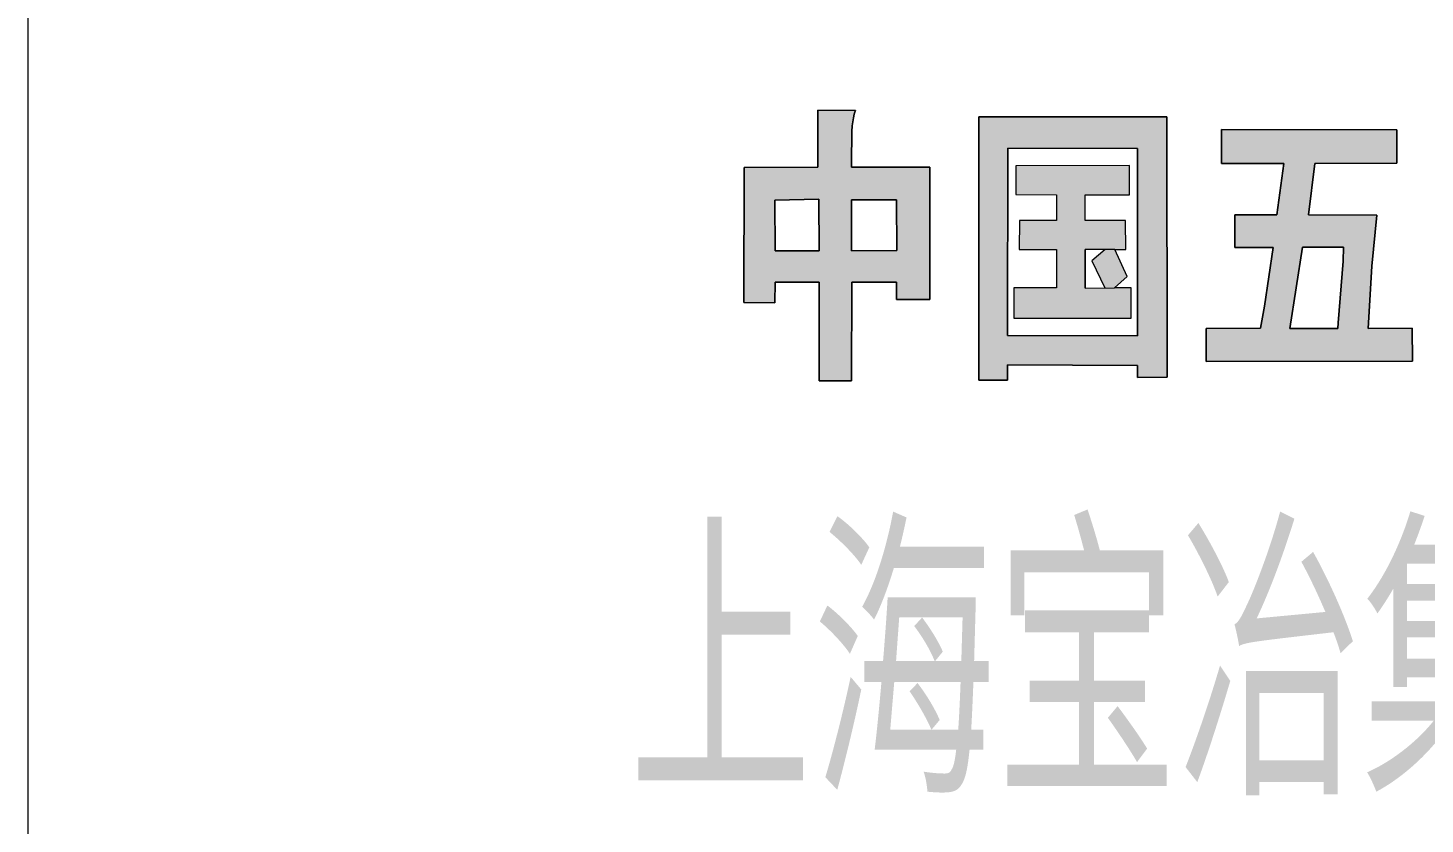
# Model space of a CAD drawing. Header units: millimetres. Extents: x 5 to 599, y 5 to 425.
# Drawn here: x 539.9 to 561.56, y 185.14 to 197.49 of the extents above; entities that cross this region are included whole.
import ezdxf

# ---------------------------------------------------------------- set-up
doc = ezdxf.new("R2010")
doc.units = ezdxf.units.MM
doc.linetypes.add('XKITLINE00', pattern=[0])
doc.layers.add('OtherObjectType', color=1, linetype='Continuous', lineweight=0)
doc.styles.add('$TD_AUDIT_GENERATED_(8D)', font='ARIAL.TTF')

# ---------------------------------------------------------------- blocks, each defined once
blk = doc.blocks.new('*A3')
at = {"layer": 'OtherObjectType'}
for points in [[(552.666, 194.033), (553.368, 194.039), (553.365, 194.822), (553.883, 195.33), (553.884, 193.28), (553.366, 193.276), (553.365, 193.545), (552.671, 193.549), (552.666, 192.019), (552.165, 192.018), (552.165, 193.546), (551.482, 193.547), (551.481, 193.226), (551, 193.229), (551.002, 195.327), (552.147, 195.331), (552.148, 196.215), (552.727, 196.211), (552.718, 196.182), (552.71, 196.153), (552.696, 196.094), (552.686, 196.034), (552.678, 195.974), (552.67, 195.883), (552.667, 195.392), (552.666, 195.331), (553.883, 195.33), (552.161, 194.836), (551.481, 194.82), (551.482, 194.032), (552.165, 194.033), (552.161, 194.836), (553.883, 195.33), (553.365, 194.822), (552.666, 194.823)], [(555.088, 192.718), (557.1, 192.717), (557.103, 195.621), (554.64, 196.11), (557.554, 196.114), (557.559, 192.072), (557.1, 192.07), (557.103, 192.256), (555.088, 192.266), (555.086, 192.027), (554.641, 192.028), (554.64, 196.11), (557.103, 195.621), (555.092, 195.627)], [(560.291, 193.871), (560.297, 194.089), (559.661, 194.088), (560.809, 194.588), (560.732, 193.793), (560.676, 192.826), (561.358, 192.832), (561.363, 192.319), (558.166, 192.318), (558.167, 192.829), (559.006, 192.831), (559.072, 193.175), (559.205, 194.087), (558.61, 194.085), (558.608, 194.593), (559.259, 194.593), (559.369, 195.389), (558.401, 195.39), (558.403, 195.914), (561.12, 195.908), (561.12, 195.393), (559.85, 195.388), (559.75, 194.593), (560.809, 194.588), (559.661, 194.088), (559.463, 192.828), (560.208, 192.828), (560.213, 192.915)], [(555.847, 194.9), (555.214, 194.906), (555.215, 195.353), (556.975, 195.355), (556.976, 194.903), (556.289, 194.901), (556.291, 194.503), (556.917, 194.506), (556.918, 194.056), (556.752, 194.052), (556.289, 194.053), (556.29, 193.455), (556.744, 193.46), (557.001, 193.457), (557.002, 192.989), (555.184, 192.99), (555.185, 193.457), (555.846, 193.457), (555.845, 194.056), (555.269, 194.055), (555.271, 194.505), (555.845, 194.503)], [(556.594, 193.459), (556.392, 193.879), (556.598, 194.053), (556.752, 194.052), (556.941, 193.634), (556.744, 193.46)]]:
    blk.add_hatch(color=7, dxfattribs=at).paths.add_polyline_path(points, flags=17)
at = {"layer": 'OtherObjectType', "color": 7, "linetype": 'XKITLINE00', "lineweight": 0}
for p, q in [((539.9, 420.298), (539.9, 9.6)), ((552.148, 196.215), (552.147, 195.331)), ((552.147, 195.331), (552.148, 196.215)), ((552.727, 196.211), (552.148, 196.215)), ((552.148, 196.215), (552.727, 196.211)), ((552.678, 195.974), (552.686, 196.034)), ((552.686, 196.034), (552.678, 195.974)), ((552.686, 196.034), (552.696, 196.094)), ((552.696, 196.094), (552.686, 196.034)), ((552.696, 196.094), (552.71, 196.153)), ((552.71, 196.153), (552.696, 196.094)), ((552.71, 196.153), (552.718, 196.182)), ((552.718, 196.182), (552.71, 196.153)), ((552.718, 196.182), (552.727, 196.211)), ((552.727, 196.211), (552.718, 196.182)), ((557.554, 196.114), (554.64, 196.11)), ((554.64, 196.11), (557.554, 196.114)), ((554.64, 196.11), (554.641, 192.028)), ((554.641, 192.028), (554.64, 196.11)), ((557.559, 192.072), (557.554, 196.114)), ((557.554, 196.114), (557.559, 192.072)), ((552.667, 195.392), (552.67, 195.883)), ((552.67, 195.883), (552.667, 195.392)), ((552.67, 195.883), (552.678, 195.974)), ((552.678, 195.974), (552.67, 195.883)), ((558.403, 195.914), (558.401, 195.39)), ((558.401, 195.39), (558.403, 195.914)), ((561.12, 195.908), (558.403, 195.914)), ((558.403, 195.914), (561.12, 195.908)), ((561.12, 195.393), (561.12, 195.908)), ((561.12, 195.908), (561.12, 195.393)), ((555.088, 192.718), (555.092, 195.627)), ((555.092, 195.627), (555.088, 192.718)), ((555.092, 195.627), (557.103, 195.621)), ((557.103, 195.621), (555.092, 195.627)), ((557.103, 195.621), (557.1, 192.717)), ((557.1, 192.717), (557.103, 195.621)), ((552.666, 195.331), (552.667, 195.392)), ((552.667, 195.392), (552.666, 195.331)), ((558.401, 195.39), (559.369, 195.389)), ((559.369, 195.389), (558.401, 195.39)), ((559.369, 195.389), (559.259, 194.593)), ((559.259, 194.593), (559.369, 195.389)), ((559.75, 194.593), (559.85, 195.388)), ((559.85, 195.388), (559.75, 194.593)), ((559.85, 195.388), (561.12, 195.393)), ((561.12, 195.393), (559.85, 195.388)), ((551.002, 195.327), (551, 193.229)), ((551, 193.229), (551.002, 195.327)), ((552.147, 195.331), (551.002, 195.327)), ((551.002, 195.327), (552.147, 195.331)), ((553.883, 195.33), (552.666, 195.331)), ((552.666, 195.331), (553.883, 195.33)), ((553.884, 193.28), (553.883, 195.33)), ((553.883, 195.33), (553.884, 193.28)), ((555.215, 195.353), (555.214, 194.906)), ((556.975, 195.355), (555.215, 195.353)), ((556.976, 194.903), (556.975, 195.355)), ((551.481, 194.82), (552.161, 194.836)), ((552.161, 194.836), (551.481, 194.82)), ((551.482, 194.032), (551.481, 194.82)), ((551.481, 194.82), (551.482, 194.032)), ((552.161, 194.836), (552.165, 194.033)), ((552.165, 194.033), (552.161, 194.836)), ((552.666, 194.033), (552.666, 194.823)), ((552.666, 194.823), (553.365, 194.822)), ((553.365, 194.822), (552.666, 194.823)), ((552.666, 194.823), (552.666, 194.033)), ((553.365, 194.822), (553.368, 194.039)), ((553.368, 194.039), (553.365, 194.822)), ((555.214, 194.906), (555.847, 194.9)), ((555.847, 194.9), (555.845, 194.503)), ((556.289, 194.901), (556.976, 194.903)), ((556.291, 194.503), (556.289, 194.901)), ((555.271, 194.505), (555.269, 194.055)), ((555.845, 194.503), (555.271, 194.505)), ((556.917, 194.506), (556.291, 194.503)), ((556.918, 194.056), (556.917, 194.506)), ((559.259, 194.593), (558.608, 194.593)), ((558.608, 194.593), (558.61, 194.085)), ((558.61, 194.085), (558.608, 194.593)), ((558.608, 194.593), (559.259, 194.593)), ((560.809, 194.588), (559.75, 194.593)), ((559.75, 194.593), (560.809, 194.588)), ((560.732, 193.793), (560.809, 194.588)), ((560.809, 194.588), (560.732, 193.793)), ((558.61, 194.085), (559.205, 194.087)), ((559.205, 194.087), (558.61, 194.085)), ((559.205, 194.087), (559.072, 193.175)), ((559.072, 193.175), (559.205, 194.087)), ((559.463, 192.828), (559.661, 194.088)), ((559.661, 194.088), (559.463, 192.828)), ((559.661, 194.088), (560.297, 194.089)), ((560.297, 194.089), (559.661, 194.088)), ((560.297, 194.089), (560.291, 193.871)), ((560.291, 193.871), (560.297, 194.089)), ((552.165, 194.033), (551.482, 194.032)), ((551.482, 194.032), (552.165, 194.033)), ((553.368, 194.039), (552.666, 194.033)), ((552.666, 194.033), (553.368, 194.039)), ((555.269, 194.055), (555.845, 194.056)), ((555.845, 194.056), (555.846, 193.457)), ((556.29, 193.455), (556.289, 194.053)), ((556.752, 194.052), (556.289, 194.053)), ((556.289, 194.053), (556.29, 193.455)), ((556.598, 194.053), (556.392, 193.879)), ((556.392, 193.879), (556.594, 193.459)), ((556.752, 194.052), (556.918, 194.056)), ((556.941, 193.634), (556.752, 194.052)), ((560.291, 193.871), (560.213, 192.915)), ((560.213, 192.915), (560.291, 193.871)), ((556.744, 193.46), (556.941, 193.634)), ((560.676, 192.826), (560.732, 193.793)), ((560.732, 193.793), (560.676, 192.826)), ((551.481, 193.226), (551.482, 193.547)), ((551.482, 193.547), (551.481, 193.226)), ((551.482, 193.547), (552.165, 193.546)), ((552.165, 193.546), (551.482, 193.547)), ((552.165, 193.546), (552.165, 192.018)), ((552.165, 192.018), (552.165, 193.546)), ((552.666, 192.019), (552.671, 193.549)), ((552.671, 193.549), (552.666, 192.019)), ((552.671, 193.549), (553.365, 193.545)), ((553.365, 193.545), (552.671, 193.549)), ((553.365, 193.545), (553.366, 193.276)), ((553.366, 193.276), (553.365, 193.545)), ((555.185, 193.457), (555.184, 192.99)), ((555.846, 193.457), (555.185, 193.457)), ((556.29, 193.455), (556.744, 193.46)), ((557.001, 193.457), (556.744, 193.46)), ((557.002, 192.989), (557.001, 193.457)), ((551, 193.229), (551.481, 193.226)), ((551.481, 193.226), (551, 193.229)), ((553.366, 193.276), (553.884, 193.28)), ((553.884, 193.28), (553.366, 193.276)), ((555.184, 192.99), (557.002, 192.989)), ((559.072, 193.175), (559.006, 192.831)), ((559.006, 192.831), (559.072, 193.175)), ((558.167, 192.829), (558.166, 192.318)), ((558.166, 192.318), (558.167, 192.829)), ((559.006, 192.831), (558.167, 192.829)), ((558.167, 192.829), (559.006, 192.831)), ((560.208, 192.828), (559.463, 192.828)), ((559.463, 192.828), (560.208, 192.828)), ((560.213, 192.915), (560.208, 192.828)), ((560.208, 192.828), (560.213, 192.915)), ((561.358, 192.832), (560.676, 192.826)), ((560.676, 192.826), (561.358, 192.832)), ((561.363, 192.319), (561.358, 192.832)), ((561.358, 192.832), (561.363, 192.319)), ((557.1, 192.717), (555.088, 192.718)), ((555.088, 192.718), (557.1, 192.717)), ((555.086, 192.027), (555.088, 192.266)), ((555.088, 192.266), (555.086, 192.027)), ((555.088, 192.266), (557.103, 192.256)), ((557.103, 192.256), (555.088, 192.266)), ((557.103, 192.256), (557.1, 192.07)), ((557.1, 192.07), (557.103, 192.256)), ((558.166, 192.318), (561.363, 192.319)), ((561.363, 192.319), (558.166, 192.318)), ((552.165, 192.018), (552.666, 192.019)), ((552.666, 192.019), (552.165, 192.018)), ((554.641, 192.028), (555.086, 192.027)), ((555.086, 192.027), (554.641, 192.028)), ((557.1, 192.07), (557.559, 192.072)), ((557.559, 192.072), (557.1, 192.07))]:
    blk.add_line(p, q, dxfattribs=at)
at = {"layer": 'OtherObjectType', "color": 7, "style": '$TD_AUDIT_GENERATED_(8D)', "width": 0.595}
blk.add_text('上海宝冶集团有限公司', height=3.5, dxfattribs=at).set_placement((549.217, 185.973))

msp = doc.modelspace()

# ---------------------------------------------------------------- block references
at = {"lineweight": 0}
msp.add_blockref('*A3', (0, 0), dxfattribs=at)

doc.saveas('drawing.dxf')
